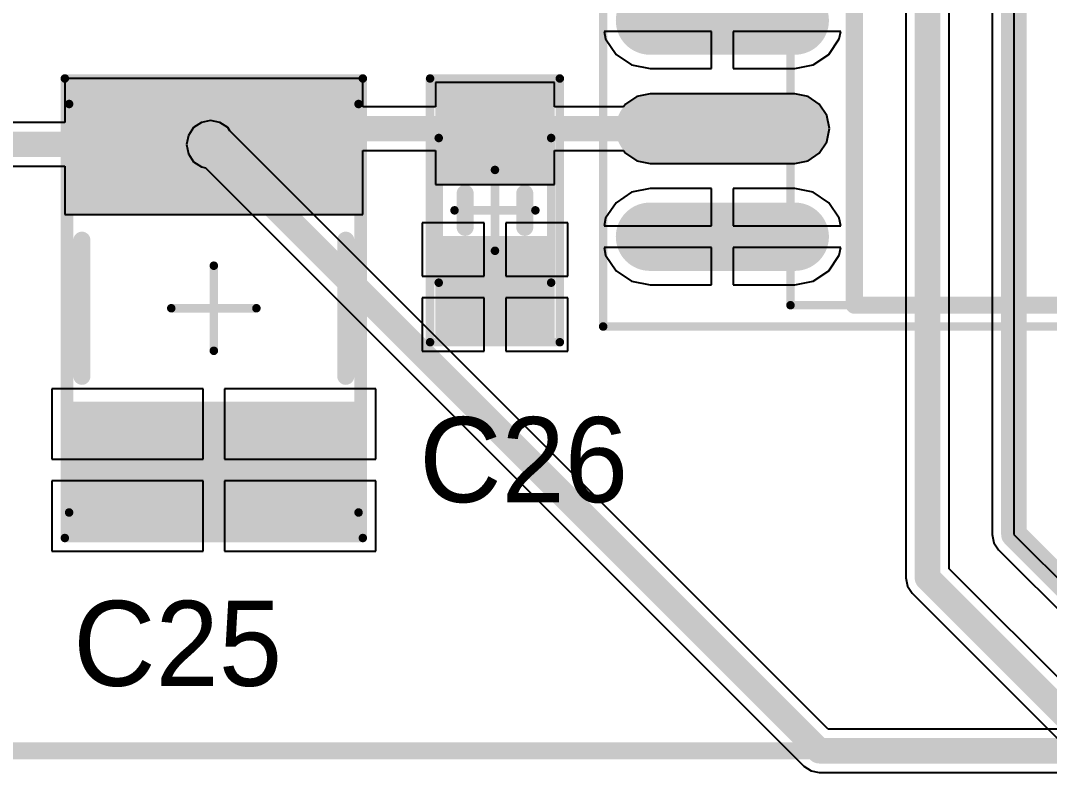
# Model space of a CAD drawing. Header units: millimetres. Extents: x 2.41 to 5.26, y 1.71 to 2.9.
# Drawn here: x 3.1055 to 3.5812, y 1.9222 to 2.27 of the extents above; entities that cross this region are included whole.
import ezdxf

# ---------------------------------------------------------------- set-up
doc = ezdxf.new("R2010")
doc.units = ezdxf.units.MM
doc.header["$MEASUREMENT"] = 0
for name, color, linetype in [('BottomLayer', 5, 'Continuous'), ('Mechanical13', 56, 'Continuous'), ('Mechanical15', 56, 'Continuous'), ('MultiLayer', 9, 'Continuous'), ('TopLayer', 1, 'Continuous'), ('TopOverlay', 2, 'Continuous'), ('TopPaste', 8, 'Continuous'), ('TopSolder', 216, 'Continuous'), ('ViaHoleLayer', 16, 'Continuous')]:
    doc.layers.add(name, color=color, linetype=linetype)

# ---------------------------------------------------------------- blocks, each defined once
blk = doc.blocks.new('SOIC127P1030_16N_8')
at = {"layer": 'Mechanical13', "const_width": 0.00394}
for points in [[(-0.14764, -0.20669), (-0.14764, 0.20669)], [(-0.14764, 0.20669), (0.14764, 0.20669)], [(0.14764, -0.20669), (0.14764, 0.20669)], [(-0.14764, -0.20669), (0.14764, -0.20669)]]:
    blk.add_lwpolyline(points, dxfattribs=at)
at = {"layer": 'Mechanical13'}
for points, const_width in [([(-0.14862, 0.20669, 1), (-0.14665, 0.20669, 1)], 0.00197), ([(-0.14862, 0.20669, 1), (-0.14665, 0.20669, 1)], 0.00197), ([(0.14665, 0.20669, 1), (0.14862, 0.20669, 1)], 0.00197), ([(0.14665, 0.20669, 1), (0.14862, 0.20669, 1)], 0.00197), ([(-0.09252, 0.17126, 1), (-0.13189, 0.17126, 1)], 0.00394), ([(-0.13287, 0.17126, 1), (-0.13091, 0.17126, 1)], 0.00197), ([(-0.0935, 0.17126, 1), (-0.09154, 0.17126, 1)], 0.00197), ([(-0.14862, -0.20669, 1), (-0.14665, -0.20669, 1)], 0.00197), ([(-0.14862, -0.20669, 1), (-0.14665, -0.20669, 1)], 0.00197), ([(0.14665, -0.20669, 1), (0.14862, -0.20669, 1)], 0.00197), ([(0.14665, -0.20669, 1), (0.14862, -0.20669, 1)], 0.00197)]:
    blk.add_lwpolyline(points, format="xyb", close=True, dxfattribs=dict(at, const_width=const_width))
at = {"layer": 'Mechanical15', "const_width": 0.00394}
for points in [[(-0.23425, -0.21654), (-0.23425, 0.21654)], [(-0.23425, 0.21654), (0.23425, 0.21654)], [(0.23425, -0.21654), (0.23425, 0.21654)], [(0, -0.01969), (0, 0.01969)], [(-0.01969, 0), (0.01969, 0)], [(-0.23425, -0.21654), (0.23425, -0.21654)]]:
    blk.add_lwpolyline(points, dxfattribs=at)
at = {"layer": 'Mechanical15', "const_width": 0.00197}
for points in [[(-0.23524, 0.21654, 1), (-0.23327, 0.21654, 1)], [(-0.23524, 0.21654, 1), (-0.23327, 0.21654, 1)], [(0.23327, 0.21654, 1), (0.23524, 0.21654, 1)], [(0.23327, 0.21654, 1), (0.23524, 0.21654, 1)], [(-0.00098, 0.01969, 1), (0.00098, 0.01969, 1)], [(-0.02067, 0, 1), (-0.0187, 0, 1)], [(0.0187, 0, 1), (0.02067, 0, 1)], [(-0.00098, -0.01969, 1), (0.00098, -0.01969, 1)], [(-0.23524, -0.21654, 1), (-0.23327, -0.21654, 1)], [(-0.23524, -0.21654, 1), (-0.23327, -0.21654, 1)], [(0.23327, -0.21654, 1), (0.23524, -0.21654, 1)], [(0.23327, -0.21654, 1), (0.23524, -0.21654, 1)]]:
    blk.add_lwpolyline(points, format="xyb", close=True, dxfattribs=at)
at = {"layer": 'TopLayer', "const_width": 0.02362}
for points in [[(-0.2126, 0.175), (-0.14567, 0.175)], [(0.14567, 0.175), (0.2126, 0.175)], [(-0.2126, 0.125), (-0.14567, 0.125)], [(0.14567, 0.125), (0.2126, 0.125)], [(-0.2126, 0.075), (-0.14567, 0.075)], [(0.14567, 0.075), (0.2126, 0.075)], [(-0.2126, 0.025), (-0.14567, 0.025)], [(0.14567, 0.025), (0.2126, 0.025)], [(-0.2126, -0.025), (-0.14567, -0.025)], [(0.14567, -0.025), (0.2126, -0.025)], [(-0.2126, -0.075), (-0.14567, -0.075)], [(0.14567, -0.075), (0.2126, -0.075)], [(-0.2126, -0.125), (-0.14567, -0.125)], [(0.14567, -0.125), (0.2126, -0.125)], [(-0.2126, -0.175), (-0.14567, -0.175)], [(0.14567, -0.175), (0.2126, -0.175)]]:
    blk.add_lwpolyline(points, dxfattribs=at)
at = {"layer": 'TopLayer', "const_width": 0.01181}
for points in [[(-0.2185, 0.175, 1), (-0.20669, 0.175, 1)], [(-0.15157, 0.175, 1), (-0.13976, 0.175, 1)], [(0.13976, 0.175, 1), (0.15157, 0.175, 1)], [(0.20669, 0.175, 1), (0.2185, 0.175, 1)], [(-0.2185, 0.125, 1), (-0.20669, 0.125, 1)], [(-0.15157, 0.125, 1), (-0.13976, 0.125, 1)], [(0.13976, 0.125, 1), (0.15157, 0.125, 1)], [(0.20669, 0.125, 1), (0.2185, 0.125, 1)], [(-0.2185, 0.075, 1), (-0.20669, 0.075, 1)], [(-0.15157, 0.075, 1), (-0.13976, 0.075, 1)], [(0.13976, 0.075, 1), (0.15157, 0.075, 1)], [(0.20669, 0.075, 1), (0.2185, 0.075, 1)], [(-0.2185, 0.025, 1), (-0.20669, 0.025, 1)], [(-0.15157, 0.025, 1), (-0.13976, 0.025, 1)], [(0.13976, 0.025, 1), (0.15157, 0.025, 1)], [(0.20669, 0.025, 1), (0.2185, 0.025, 1)], [(-0.2185, -0.025, 1), (-0.20669, -0.025, 1)], [(-0.15157, -0.025, 1), (-0.13976, -0.025, 1)], [(0.13976, -0.025, 1), (0.15157, -0.025, 1)], [(0.20669, -0.025, 1), (0.2185, -0.025, 1)], [(-0.2185, -0.075, 1), (-0.20669, -0.075, 1)], [(-0.15157, -0.075, 1), (-0.13976, -0.075, 1)], [(0.13976, -0.075, 1), (0.15157, -0.075, 1)], [(0.20669, -0.075, 1), (0.2185, -0.075, 1)], [(-0.2185, -0.125, 1), (-0.20669, -0.125, 1)], [(-0.15157, -0.125, 1), (-0.13976, -0.125, 1)], [(0.13976, -0.125, 1), (0.15157, -0.125, 1)], [(0.20669, -0.125, 1), (0.2185, -0.125, 1)], [(-0.2185, -0.175, 1), (-0.20669, -0.175, 1)], [(-0.15157, -0.175, 1), (-0.13976, -0.175, 1)], [(0.13976, -0.175, 1), (0.15157, -0.175, 1)], [(0.20669, -0.175, 1), (0.2185, -0.175, 1)]]:
    blk.add_lwpolyline(points, format="xyb", close=True, dxfattribs=at)
at = {"layer": 'TopOverlay'}
for points, const_width in [([(-0.17421, 0.20846, 1), (-0.18406, 0.20846, 1)], 0.00984), ([(-0.18652, 0.20846, 1), (-0.18159, 0.20846, 1)], 0.00492), ([(-0.17667, 0.20846, 1), (-0.17175, 0.20846, 1)], 0.00492), ([(-0.12008, 0.20669, 1), (-0.11614, 0.20669, 1)], 0.00394), ([(-0.12008, 0.20669, 1), (-0.11614, 0.20669, 1)], 0.00394), ([(0.11614, 0.20669, 1), (0.12008, 0.20669, 1)], 0.00394), ([(0.11614, 0.20669, 1), (0.12008, 0.20669, 1)], 0.00394), ([(-0.06693, 0.16732, 1), (-0.09055, 0.16732, 1)], 0.02362), ([(-0.09646, 0.16732, 1), (-0.08465, 0.16732, 1)], 0.01181), ([(-0.07283, 0.16732, 1), (-0.06102, 0.16732, 1)], 0.01181), ([(-0.12008, -0.20669, 1), (-0.11614, -0.20669, 1)], 0.00394), ([(-0.12008, -0.20669, 1), (-0.11614, -0.20669, 1)], 0.00394), ([(0.11614, -0.20669, 1), (0.12008, -0.20669, 1)], 0.00394), ([(0.11614, -0.20669, 1), (0.12008, -0.20669, 1)], 0.00394)]:
    blk.add_lwpolyline(points, format="xyb", close=True, dxfattribs=dict(at, const_width=const_width))
at = {"layer": 'TopOverlay', "const_width": 0.00787}
for points in [[(-0.11811, -0.20669), (-0.11811, 0.20669)], [(-0.11811, 0.20669), (0.11811, 0.20669)], [(0.11811, -0.20669), (0.11811, 0.20669)], [(-0.11811, -0.20669), (0.11811, -0.20669)]]:
    blk.add_lwpolyline(points, dxfattribs=at)
at = {"layer": 'TopPaste', "const_width": 0.02362}
for points in [[(-0.2126, 0.175), (-0.14567, 0.175)], [(0.14567, 0.175), (0.2126, 0.175)], [(-0.2126, 0.125), (-0.14567, 0.125)], [(0.14567, 0.125), (0.2126, 0.125)], [(-0.2126, 0.075), (-0.14567, 0.075)], [(0.14567, 0.075), (0.2126, 0.075)], [(-0.2126, 0.025), (-0.14567, 0.025)], [(0.14567, 0.025), (0.2126, 0.025)], [(-0.2126, -0.025), (-0.14567, -0.025)], [(0.14567, -0.025), (0.2126, -0.025)], [(-0.2126, -0.075), (-0.14567, -0.075)], [(0.14567, -0.075), (0.2126, -0.075)], [(-0.2126, -0.125), (-0.14567, -0.125)], [(0.14567, -0.125), (0.2126, -0.125)], [(-0.2126, -0.175), (-0.14567, -0.175)], [(0.14567, -0.175), (0.2126, -0.175)]]:
    blk.add_lwpolyline(points, dxfattribs=at)
at = {"layer": 'TopPaste', "const_width": 0.01181}
for points in [[(-0.2185, 0.175, 1), (-0.20669, 0.175, 1)], [(-0.15157, 0.175, 1), (-0.13976, 0.175, 1)], [(0.13976, 0.175, 1), (0.15157, 0.175, 1)], [(0.20669, 0.175, 1), (0.2185, 0.175, 1)], [(-0.2185, 0.125, 1), (-0.20669, 0.125, 1)], [(-0.15157, 0.125, 1), (-0.13976, 0.125, 1)], [(0.13976, 0.125, 1), (0.15157, 0.125, 1)], [(0.20669, 0.125, 1), (0.2185, 0.125, 1)], [(-0.2185, 0.075, 1), (-0.20669, 0.075, 1)], [(-0.15157, 0.075, 1), (-0.13976, 0.075, 1)], [(0.13976, 0.075, 1), (0.15157, 0.075, 1)], [(0.20669, 0.075, 1), (0.2185, 0.075, 1)], [(-0.2185, 0.025, 1), (-0.20669, 0.025, 1)], [(-0.15157, 0.025, 1), (-0.13976, 0.025, 1)], [(0.13976, 0.025, 1), (0.15157, 0.025, 1)], [(0.20669, 0.025, 1), (0.2185, 0.025, 1)], [(-0.2185, -0.025, 1), (-0.20669, -0.025, 1)], [(-0.15157, -0.025, 1), (-0.13976, -0.025, 1)], [(0.13976, -0.025, 1), (0.15157, -0.025, 1)], [(0.20669, -0.025, 1), (0.2185, -0.025, 1)], [(-0.2185, -0.075, 1), (-0.20669, -0.075, 1)], [(-0.15157, -0.075, 1), (-0.13976, -0.075, 1)], [(0.13976, -0.075, 1), (0.15157, -0.075, 1)], [(0.20669, -0.075, 1), (0.2185, -0.075, 1)], [(-0.2185, -0.125, 1), (-0.20669, -0.125, 1)], [(-0.15157, -0.125, 1), (-0.13976, -0.125, 1)], [(0.13976, -0.125, 1), (0.15157, -0.125, 1)], [(0.20669, -0.125, 1), (0.2185, -0.125, 1)], [(-0.2185, -0.175, 1), (-0.20669, -0.175, 1)], [(-0.15157, -0.175, 1), (-0.13976, -0.175, 1)], [(0.13976, -0.175, 1), (0.15157, -0.175, 1)], [(0.20669, -0.175, 1), (0.2185, -0.175, 1)]]:
    blk.add_lwpolyline(points, format="xyb", close=True, dxfattribs=at)
at = {"layer": 'TopSolder', "const_width": 0.03162}
for points in [[(-0.2126, 0.175), (-0.14567, 0.175)], [(0.14567, 0.175), (0.2126, 0.175)], [(-0.2126, 0.125), (-0.14567, 0.125)], [(0.14567, 0.125), (0.2126, 0.125)], [(-0.2126, 0.075), (-0.14567, 0.075)], [(0.14567, 0.075), (0.2126, 0.075)], [(-0.2126, 0.025), (-0.14567, 0.025)], [(0.14567, 0.025), (0.2126, 0.025)], [(-0.2126, -0.025), (-0.14567, -0.025)], [(0.14567, -0.025), (0.2126, -0.025)], [(-0.2126, -0.075), (-0.14567, -0.075)], [(0.14567, -0.075), (0.2126, -0.075)], [(-0.2126, -0.125), (-0.14567, -0.125)], [(0.14567, -0.125), (0.2126, -0.125)], [(-0.2126, -0.175), (-0.14567, -0.175)], [(0.14567, -0.175), (0.2126, -0.175)]]:
    blk.add_lwpolyline(points, dxfattribs=at)
at = {"layer": 'TopSolder', "const_width": 0.01581}
for points in [[(-0.2205, 0.175, 1), (-0.20469, 0.175, 1)], [(-0.15357, 0.175, 1), (-0.13776, 0.175, 1)], [(0.13776, 0.175, 1), (0.15357, 0.175, 1)], [(0.20469, 0.175, 1), (0.2205, 0.175, 1)], [(-0.2205, 0.125, 1), (-0.20469, 0.125, 1)], [(-0.15357, 0.125, 1), (-0.13776, 0.125, 1)], [(0.13776, 0.125, 1), (0.15357, 0.125, 1)], [(0.20469, 0.125, 1), (0.2205, 0.125, 1)], [(-0.2205, 0.075, 1), (-0.20469, 0.075, 1)], [(-0.15357, 0.075, 1), (-0.13776, 0.075, 1)], [(0.13776, 0.075, 1), (0.15357, 0.075, 1)], [(0.20469, 0.075, 1), (0.2205, 0.075, 1)], [(-0.2205, 0.025, 1), (-0.20469, 0.025, 1)], [(-0.15357, 0.025, 1), (-0.13776, 0.025, 1)], [(0.13776, 0.025, 1), (0.15357, 0.025, 1)], [(0.20469, 0.025, 1), (0.2205, 0.025, 1)], [(-0.2205, -0.025, 1), (-0.20469, -0.025, 1)], [(-0.15357, -0.025, 1), (-0.13776, -0.025, 1)], [(0.13776, -0.025, 1), (0.15357, -0.025, 1)], [(0.20469, -0.025, 1), (0.2205, -0.025, 1)], [(-0.2205, -0.075, 1), (-0.20469, -0.075, 1)], [(-0.15357, -0.075, 1), (-0.13776, -0.075, 1)], [(0.13776, -0.075, 1), (0.15357, -0.075, 1)], [(0.20469, -0.075, 1), (0.2205, -0.075, 1)], [(-0.2205, -0.125, 1), (-0.20469, -0.125, 1)], [(-0.15357, -0.125, 1), (-0.13776, -0.125, 1)], [(0.13776, -0.125, 1), (0.15357, -0.125, 1)], [(0.20469, -0.125, 1), (0.2205, -0.125, 1)], [(-0.2205, -0.175, 1), (-0.20469, -0.175, 1)], [(-0.15357, -0.175, 1), (-0.13776, -0.175, 1)], [(0.13776, -0.175, 1), (0.15357, -0.175, 1)], [(0.20469, -0.175, 1), (0.2205, -0.175, 1)]]:
    blk.add_lwpolyline(points, format="xyb", close=True, dxfattribs=at)
blk = doc.blocks.new('HDR2X20_11')
at = {"layer": 'TopOverlay', "const_width": 0.00787}
blk.add_lwpolyline([(1.95, -0.05), (-0.05, -0.05)], dxfattribs=at)
blk = doc.blocks.new('SMD_R_16')
at = {"layer": 'Mechanical13', "const_width": 0.00394}
for points in [[(-0.03346, -0.026), (-0.03346, 0.026)], [(0.03346, 0.026), (-0.03346, 0.026)], [(0.03346, -0.026), (0.03346, 0.026)], [(0.03346, -0.026), (-0.03346, -0.026)]]:
    blk.add_lwpolyline(points, dxfattribs=at)
at = {"layer": 'Mechanical13', "const_width": 0.00197}
for points in [[(-0.03445, 0.026, 1), (-0.03248, 0.026, 1)], [(-0.03445, 0.026, 1), (-0.03248, 0.026, 1)], [(0.03248, 0.026, 1), (0.03445, 0.026, 1)], [(0.03248, 0.026, 1), (0.03445, 0.026, 1)], [(-0.03445, -0.026, 1), (-0.03248, -0.026, 1)], [(-0.03445, -0.026, 1), (-0.03248, -0.026, 1)], [(0.03248, -0.026, 1), (0.03445, -0.026, 1)], [(0.03248, -0.026, 1), (0.03445, -0.026, 1)]]:
    blk.add_lwpolyline(points, format="xyb", close=True, dxfattribs=at)
at = {"layer": 'Mechanical15', "const_width": 0.00394}
for points in [[(-0.061, -0.03), (-0.061, 0.03)], [(0.061, 0.03), (-0.061, 0.03)], [(0.061, -0.03), (0.061, 0.03)], [(0, -0.0187), (0, 0.0187)], [(0.0187, 0), (-0.0187, 0)], [(0.061, -0.03), (-0.061, -0.03)]]:
    blk.add_lwpolyline(points, dxfattribs=at)
at = {"layer": 'Mechanical15', "const_width": 0.00197}
for points in [[(-0.06198, 0.03, 1), (-0.06002, 0.03, 1)], [(-0.06198, 0.03, 1), (-0.06002, 0.03, 1)], [(0.06002, 0.03, 1), (0.06198, 0.03, 1)], [(0.06002, 0.03, 1), (0.06198, 0.03, 1)], [(-0.00098, 0.0187, 1), (0.00098, 0.0187, 1)], [(-0.01968, 0, 1), (-0.01772, 0, 1)], [(0.01772, 0, 1), (0.01969, 0, 1)], [(-0.00098, -0.0187, 1), (0.00098, -0.0187, 1)], [(-0.06198, -0.03, 1), (-0.06002, -0.03, 1)], [(-0.06198, -0.03, 1), (-0.06002, -0.03, 1)], [(0.06002, -0.03, 1), (0.06198, -0.03, 1)], [(0.06002, -0.03, 1), (0.06198, -0.03, 1)]]:
    blk.add_lwpolyline(points, format="xyb", close=True, dxfattribs=at)
at = {"layer": 'TopLayer'}
for points in [[(-0.01584, -0.02362), (-0.01584, 0.02362), (-0.05521, -0.02362), (-0.05521, 0.02362)], [(0.05521, -0.02362), (0.05521, 0.02362), (0.01584, -0.02362), (0.01584, 0.02362)]]:
    blk.add_solid(points, dxfattribs=at)
at = {"layer": 'TopOverlay', "const_width": 0.00787}
for points in [[(0.00787, 0.01378), (-0.00787, 0.01378)], [(0.00787, -0.01378), (-0.00787, -0.01378)]]:
    blk.add_lwpolyline(points, dxfattribs=at)
at = {"layer": 'TopOverlay', "const_width": 0.00394}
for points in [[(-0.00984, 0.01378, 1), (-0.00591, 0.01378, 1)], [(0.00591, 0.01378, 1), (0.00984, 0.01378, 1)], [(-0.00984, -0.01378, 1), (-0.00591, -0.01378, 1)], [(0.00591, -0.01378, 1), (0.00984, -0.01378, 1)]]:
    blk.add_lwpolyline(points, format="xyb", close=True, dxfattribs=at)
at = {"layer": 'TopPaste'}
for points in [[(-0.01584, -0.02362), (-0.01584, 0.02362), (-0.05521, -0.02362), (-0.05521, 0.02362)], [(0.05521, -0.02362), (0.05521, 0.02362), (0.01584, -0.02362), (0.01584, 0.02362)]]:
    blk.add_solid(points, dxfattribs=at)
at = {"layer": 'TopSolder'}
for points in [[(-0.01184, -0.02762), (-0.01184, 0.02762), (-0.05921, -0.02762), (-0.05921, 0.02762)], [(0.05921, -0.02762), (0.05921, 0.02762), (0.01184, -0.02762), (0.01184, 0.02762)]]:
    blk.add_solid(points, dxfattribs=at)
blk = doc.blocks.new('INDC4532L_17')
at = {"layer": 'Mechanical13', "const_width": 0.00394}
for points in [[(-0.09449, 0.06693), (0.09449, 0.06693)], [(-0.09449, 0.06693), (-0.09449, -0.06693)], [(0.09449, 0.06693), (0.09449, -0.06693)], [(-0.09449, -0.06693), (0.09449, -0.06693)]]:
    blk.add_lwpolyline(points, dxfattribs=at)
at = {"layer": 'Mechanical13', "const_width": 0.00197}
for points in [[(-0.09547, 0.06693, 1), (-0.0935, 0.06693, 1)], [(-0.09547, 0.06693, 1), (-0.0935, 0.06693, 1)], [(0.0935, 0.06693, 1), (0.09547, 0.06693, 1)], [(0.0935, 0.06693, 1), (0.09547, 0.06693, 1)], [(-0.09547, -0.06693, 1), (-0.0935, -0.06693, 1)], [(-0.09547, -0.06693, 1), (-0.0935, -0.06693, 1)], [(0.0935, -0.06693, 1), (0.09547, -0.06693, 1)], [(0.0935, -0.06693, 1), (0.09547, -0.06693, 1)]]:
    blk.add_lwpolyline(points, format="xyb", close=True, dxfattribs=at)
at = {"layer": 'Mechanical15', "const_width": 0.00394}
for points in [[(-0.1063, 0.0689), (0.1063, 0.0689)], [(-0.1063, 0.0689), (-0.1063, -0.0689)], [(0.1063, 0.0689), (0.1063, -0.0689)], [(0, 0.01969), (0, -0.01969)], [(-0.01969, 0), (0.01969, 0)], [(-0.1063, -0.0689), (0.1063, -0.0689)]]:
    blk.add_lwpolyline(points, dxfattribs=at)
at = {"layer": 'Mechanical15', "const_width": 0.00197}
for points in [[(-0.10728, 0.0689, 1), (-0.10532, 0.0689, 1)], [(-0.10728, 0.0689, 1), (-0.10532, 0.0689, 1)], [(0.10532, 0.0689, 1), (0.10728, 0.0689, 1)], [(0.10532, 0.0689, 1), (0.10728, 0.0689, 1)], [(-0.00098, 0.01969, 1), (0.00098, 0.01969, 1)], [(-0.02067, 0, 1), (-0.0187, 0, 1)], [(0.0187, 0, 1), (0.02067, 0, 1)], [(-0.00098, -0.01969, 1), (0.00098, -0.01969, 1)], [(-0.10728, -0.0689, 1), (-0.10532, -0.0689, 1)], [(-0.10728, -0.0689, 1), (-0.10532, -0.0689, 1)], [(0.10532, -0.0689, 1), (0.10728, -0.0689, 1)], [(0.10532, -0.0689, 1), (0.10728, -0.0689, 1)]]:
    blk.add_lwpolyline(points, format="xyb", close=True, dxfattribs=at)
at = {"layer": 'TopLayer'}
for points in [[(-0.04724, -0.06496), (-0.04724, 0.06496), (-0.10236, -0.06496), (-0.10236, 0.06496)], [(0.10236, -0.06496), (0.10236, 0.06496), (0.04724, -0.06496), (0.04724, 0.06496)]]:
    blk.add_solid(points, dxfattribs=at)
at = {"layer": 'TopOverlay', "const_width": 0.00787}
for points in [[(-0.0315, 0.06102), (0.0315, 0.06102)], [(-0.0315, -0.06102), (0.0315, -0.06102)]]:
    blk.add_lwpolyline(points, dxfattribs=at)
at = {"layer": 'TopOverlay', "const_width": 0.00394}
for points in [[(-0.03346, 0.06102, 1), (-0.02953, 0.06102, 1)], [(0.02953, 0.06102, 1), (0.03346, 0.06102, 1)], [(-0.03346, -0.06102, 1), (-0.02953, -0.06102, 1)], [(0.02953, -0.06102, 1), (0.03346, -0.06102, 1)]]:
    blk.add_lwpolyline(points, format="xyb", close=True, dxfattribs=at)
at = {"layer": 'TopPaste'}
for points in [[(-0.04724, -0.06496), (-0.04724, 0.06496), (-0.10236, -0.06496), (-0.10236, 0.06496)], [(0.10236, -0.06496), (0.10236, 0.06496), (0.04724, -0.06496), (0.04724, 0.06496)]]:
    blk.add_solid(points, dxfattribs=at)
at = {"layer": 'TopSolder'}
for points in [[(-0.04324, -0.06896), (-0.04324, 0.06896), (-0.10636, -0.06896), (-0.10636, 0.06896)], [(0.10636, -0.06896), (0.10636, 0.06896), (0.04324, -0.06896), (0.04324, 0.06896)]]:
    blk.add_solid(points, dxfattribs=at)

msp = doc.modelspace()

# ---------------------------------------------------------------- linework, layer by layer
at = {"layer": 'BottomLayer'}
for p, q in [((3.56483, 2.8842), (3.56483, 2.0322)), ((3.18909, 2.22289), (3.18547, 2.22047)), ((3.19335, 2.22374), (3.18909, 2.22289)), ((3.19762, 2.22289), (3.19335, 2.22374)), ((3.20124, 2.22047), (3.19762, 2.22289)), ((3.18547, 2.22047), (3.18305, 2.21686)), ((3.20221, 2.21902), (3.20124, 2.22047)), ((3.47899, 1.94224), (3.20221, 2.21902)), ((3.18305, 2.21686), (3.1822, 2.21259)), ((3.1822, 2.21259), (3.18305, 2.20832)), ((3.18305, 2.20832), (3.18547, 2.2047)), ((3.18547, 2.2047), (3.18909, 2.20229)), ((3.18909, 2.20229), (3.19093, 2.20192)), ((3.19093, 2.20192), (3.46774, 1.92511)), ((3.56483, 2.0322), (3.65018, 1.94686)), ((3.64827, 1.94224), (3.47899, 1.94224)), ((3.46774, 1.92511), (3.47099, 1.92293)), ((3.47099, 1.92293), (3.47483, 1.92217)), ((3.47483, 1.92217), (3.79068, 1.92217))]:
    msp.add_line(p, q, dxfattribs=at)
for points, const_width in [([(3.18985, 2.21259, 1), (3.19685, 2.21259, 1)], 0.007), ([(3.19188, 2.2122, 1), (3.19779, 2.2122, 1)], 0.00591), ([(3.47188, 1.9322, 1), (3.47779, 1.9322, 1)], 0.00591), ([(3.47188, 1.9322, 1), (3.47779, 1.9322, 1)], 0.00591)]:
    msp.add_lwpolyline(points, format="xyb", close=True, dxfattribs=dict(at, const_width=const_width))
at = {"layer": 'BottomLayer', "const_width": 0.01181}
for points in [[(3.19483, 2.2122), (3.47483, 1.9322)], [(3.47483, 1.9322), (3.79483, 1.9322)]]:
    msp.add_lwpolyline(points, dxfattribs=at)
at = {"layer": 'MultiLayer', "const_width": 0.007}
msp.add_lwpolyline([(3.18985, 2.21259, 1), (3.19685, 2.21259, 1)], format="xyb", close=True, dxfattribs=at)
at = {"layer": 'TopLayer'}
for p, q in [((3.5548, 2.51805), (3.5548, 2.0322)), ((3.53487, 2.01636), (3.53487, 2.3822)), ((3.5148, 2.37805), (3.5148, 2.0122)), ((3.425, 2.265), (3.37529, 2.265)), ((3.37529, 2.265), (3.37599, 2.26149)), ((3.425, 2.24776), (3.425, 2.265)), ((3.48471, 2.265), (3.435, 2.265)), ((3.435, 2.265), (3.435, 2.24776)), ((3.48401, 2.26149), (3.48471, 2.265)), ((3.37599, 2.26149), (3.38081, 2.25428)), ((3.47919, 2.25428), (3.48401, 2.26149)), ((3.38081, 2.25428), (3.38803, 2.24945)), ((3.47197, 2.24945), (3.47919, 2.25428)), ((3.38803, 2.24945), (3.39654, 2.24776)), ((3.39654, 2.24776), (3.425, 2.24776)), ((3.435, 2.24776), (3.46346, 2.24776)), ((3.46346, 2.24776), (3.47197, 2.24945)), ((3.26373, 2.2432), (3.12594, 2.2432)), ((3.12594, 2.2432), (3.12594, 2.22277)), ((3.26373, 2.23004), (3.26373, 2.2432)), ((3.35239, 2.24135), (3.29728, 2.24135)), ((3.29728, 2.24135), (3.29728, 2.23004)), ((3.35239, 2.23004), (3.35239, 2.24135)), ((3.39039, 2.23483), (3.38518, 2.23135)), ((3.39654, 2.23606), (3.39039, 2.23483)), ((3.46346, 2.23606), (3.39654, 2.23606)), ((3.46961, 2.23483), (3.46346, 2.23606)), ((3.47482, 2.23135), (3.46961, 2.23483)), ((3.29728, 2.23004), (3.26373, 2.23004)), ((3.3843, 2.23004), (3.35239, 2.23004)), ((3.38518, 2.23135), (3.3843, 2.23004)), ((3.4783, 2.22614), (3.47482, 2.23135)), ((3.12594, 2.22277), (3.01739, 2.22277)), ((3.47952, 2.22), (3.4783, 2.22614)), ((3.4783, 2.21386), (3.47952, 2.22)), ((3.47482, 2.20865), (3.4783, 2.21386)), ((3.26373, 2.18021), (3.26373, 2.20996)), ((3.26373, 2.20996), (3.29728, 2.20996)), ((3.29728, 2.20996), (3.29728, 2.19411)), ((3.35239, 2.19411), (3.35239, 2.20996)), ((3.35239, 2.20996), (3.3843, 2.20996)), ((3.3843, 2.20996), (3.38518, 2.20865)), ((3.38518, 2.20865), (3.39039, 2.20517)), ((3.46961, 2.20517), (3.47482, 2.20865)), ((3.39039, 2.20517), (3.39654, 2.20394)), ((3.39654, 2.20394), (3.46346, 2.20394)), ((3.46346, 2.20394), (3.46961, 2.20517)), ((3.01739, 2.2027), (3.12594, 2.2027)), ((3.12594, 2.2027), (3.12594, 2.18021)), ((3.29728, 2.19411), (3.35239, 2.19411)), ((3.38803, 2.19055), (3.38081, 2.18572)), ((3.39654, 2.19224), (3.38803, 2.19055)), ((3.425, 2.19224), (3.39654, 2.19224)), ((3.425, 2.175), (3.425, 2.19224)), ((3.46346, 2.19224), (3.435, 2.19224)), ((3.435, 2.19224), (3.435, 2.175)), ((3.47197, 2.19055), (3.46346, 2.19224)), ((3.47919, 2.18572), (3.47197, 2.19055)), ((3.38081, 2.18572), (3.37599, 2.17851)), ((3.48401, 2.17851), (3.47919, 2.18572)), ((3.12594, 2.18021), (3.26373, 2.18021)), ((3.31983, 2.17636), (3.29121, 2.17636)), ((3.29121, 2.17636), (3.29121, 2.15168)), ((3.31983, 2.15168), (3.31983, 2.17636)), ((3.35846, 2.17636), (3.32983, 2.17636)), ((3.32983, 2.17636), (3.32983, 2.15168)), ((3.35846, 2.15168), (3.35846, 2.17636)), ((3.37599, 2.17851), (3.37529, 2.175)), ((3.37529, 2.175), (3.425, 2.175)), ((3.435, 2.175), (3.48471, 2.175)), ((3.48471, 2.175), (3.48401, 2.17851)), ((3.425, 2.165), (3.37529, 2.165)), ((3.37529, 2.165), (3.37599, 2.16149)), ((3.425, 2.14776), (3.425, 2.165)), ((3.48471, 2.165), (3.435, 2.165)), ((3.435, 2.165), (3.435, 2.14776)), ((3.48401, 2.16149), (3.48471, 2.165)), ((3.37599, 2.16149), (3.38081, 2.15428)), ((3.47919, 2.15428), (3.48401, 2.16149)), ((3.29121, 2.15168), (3.31983, 2.15168)), ((3.32983, 2.15168), (3.35846, 2.15168)), ((3.38081, 2.15428), (3.38803, 2.14945)), ((3.47197, 2.14945), (3.47919, 2.15428)), ((3.38803, 2.14945), (3.39654, 2.14776)), ((3.39654, 2.14776), (3.425, 2.14776)), ((3.435, 2.14776), (3.46346, 2.14776)), ((3.46346, 2.14776), (3.47197, 2.14945)), ((3.31983, 2.14168), (3.29121, 2.14168)), ((3.29121, 2.14168), (3.29121, 2.11699)), ((3.31983, 2.11699), (3.31983, 2.14168)), ((3.35846, 2.14168), (3.32983, 2.14168)), ((3.32983, 2.14168), (3.32983, 2.11699)), ((3.35846, 2.11699), (3.35846, 2.14168)), ((3.29121, 2.11699), (3.31983, 2.11699)), ((3.32983, 2.11699), (3.35846, 2.11699)), ((3.18983, 2.09966), (3.11987, 2.09966)), ((3.11987, 2.09966), (3.11987, 2.0671)), ((3.18983, 2.0671), (3.18983, 2.09966)), ((3.2698, 2.09966), (3.19983, 2.09966)), ((3.19983, 2.09966), (3.19983, 2.0671)), ((3.2698, 2.0671), (3.2698, 2.09966)), ((3.11987, 2.0671), (3.18983, 2.0671)), ((3.19983, 2.0671), (3.2698, 2.0671)), ((3.18983, 2.0571), (3.11987, 2.0571)), ((3.11987, 2.0571), (3.11987, 2.02454)), ((3.18983, 2.02454), (3.18983, 2.0571)), ((3.2698, 2.0571), (3.19983, 2.0571)), ((3.19983, 2.0571), (3.19983, 2.02454)), ((3.2698, 2.02454), (3.2698, 2.0571)), ((3.5548, 2.0322), (3.55556, 2.02836)), ((3.55556, 2.02836), (3.55774, 2.02511)), ((3.11987, 2.02454), (3.18983, 2.02454)), ((3.19983, 2.02454), (3.2698, 2.02454)), ((3.55774, 2.02511), (3.64274, 1.94011)), ((3.60193, 1.9493), (3.53487, 2.01636)), ((3.5148, 2.0122), (3.51556, 2.00836)), ((3.51556, 2.00836), (3.51774, 2.00511)), ((3.51774, 2.00511), (3.5848, 1.93805))]:
    msp.add_line(p, q, dxfattribs=at)
at = {"layer": 'TopLayer', "const_width": 0.01181}
for points in [[(3.56483, 2.0322), (3.56483, 2.5222)], [(3.52483, 2.0122), (3.52483, 2.3822)], [(3.19483, 2.21171), (3.20313, 2.22)], [(3.20313, 2.22), (3.43, 2.22)], [(2.98983, 2.21273), (3.16881, 2.21273)], [(3.16881, 2.21273), (3.16983, 2.21171)], [(3.16983, 2.21171), (3.19483, 2.21171)], [(3.56483, 2.0322), (3.64983, 1.9472)], [(3.52483, 2.0122), (3.59483, 1.9422)]]:
    msp.add_lwpolyline(points, dxfattribs=at)
at = {"layer": 'TopLayer'}
for points, const_width in [([(3.20017, 2.22, 1), (3.20608, 2.22, 1)], 0.00591), ([(3.20017, 2.22, 1), (3.20608, 2.22, 1)], 0.00591), ([(3.42705, 2.22, 1), (3.43295, 2.22, 1)], 0.00591), ([(3.16586, 2.21273, 1), (3.17176, 2.21273, 1)], 0.00591), ([(3.16586, 2.21273, 1), (3.17176, 2.21273, 1)], 0.00591), ([(3.16688, 2.21171, 1), (3.17279, 2.21171, 1)], 0.00591), ([(3.16688, 2.21171, 1), (3.17279, 2.21171, 1)], 0.00591), ([(3.18985, 2.21259, 1), (3.19685, 2.21259, 1)], 0.007), ([(3.19188, 2.21171, 1), (3.19779, 2.21171, 1)], 0.00591), ([(3.19188, 2.21171, 1), (3.19779, 2.21171, 1)], 0.00591), ([(3.56188, 2.0322, 1), (3.56779, 2.0322, 1)], 0.00591), ([(3.56188, 2.0322, 1), (3.56779, 2.0322, 1)], 0.00591), ([(3.52188, 2.0122, 1), (3.52779, 2.0122, 1)], 0.00591), ([(3.52188, 2.0122, 1), (3.52779, 2.0122, 1)], 0.00591)]:
    msp.add_lwpolyline(points, format="xyb", close=True, dxfattribs=dict(at, const_width=const_width))
at = {"layer": 'ViaHoleLayer', "const_width": 0.005}
msp.add_lwpolyline([(3.19085, 2.21259, 1), (3.19585, 2.21259, 1)], format="xyb", close=True, dxfattribs=at)

# ---------------------------------------------------------------- block references
msp.add_blockref('SOIC127P1030_16N_8', (3.60913, 2.345))
for name, p, rotation in [('INDC4532L_17', (3.19483, 2.13691), 90), ('SMD_R_16', (3.32483, 2.1822), 270), ('HDR2X20_11', (4.64483, 1.8822), 180)]:
    msp.add_blockref(name, p, dxfattribs=dict(rotation=rotation))

# ---------------------------------------------------------------- texts
at = {"layer": 'TopOverlay'}
for s, p in [('C26', (3.28983, 2.0472)), ('C25', (3.12983, 1.9622))]:
    msp.add_text(s, height=0.03937, dxfattribs=at).set_placement(p)

doc.saveas('drawing.dxf')
